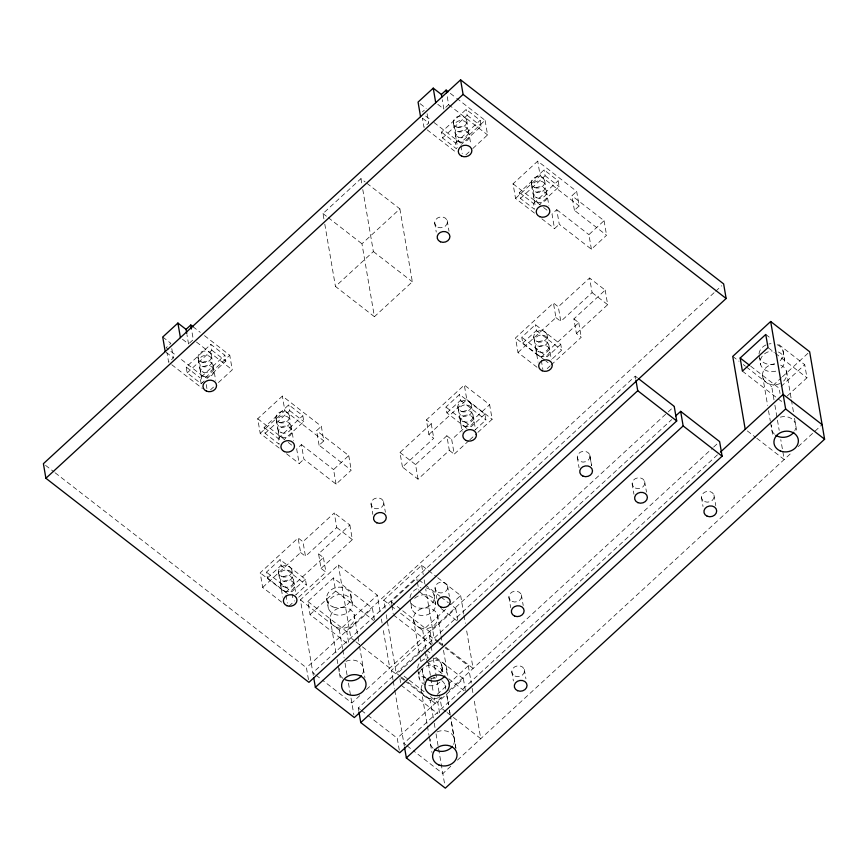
<?xml version="1.0" encoding="UTF-8"?>
<svg xmlns="http://www.w3.org/2000/svg" width="868" height="868" viewBox="0 0 868 868"><rect width="100%" height="100%" fill="white"/><g stroke="black" fill="none" stroke-linecap="round" stroke-linejoin="round"><path stroke-width="0.65" stroke-dasharray="4.34 3.25" d="M422.412 111.907L424.311 110.171M323.894 218.855L322.983 213.561L360.914 178.656L365.124 181.933M171.788 348.643L173.372 357.92L168.631 362.281L167.047 353.005M189.495 343.088L193.282 339.594L191.698 330.317M427.11 113.719L428.705 122.996L423.964 127.368L422.38 118.081M445.772 107.296L448.615 104.681L447.031 95.404M204.164 381.03L201.202 383.754L187.173 372.871L186.175 367.045L210.826 344.357L224.855 355.24L225.854 361.077L205.152 380.13M441.508 132.12L455.537 143.003L456.535 148.84L442.506 137.958L441.508 132.12L466.159 109.444L480.188 120.326L481.187 126.153L461.461 144.305M187.173 372.871L211.825 350.195L210.826 344.357M442.506 137.958L467.158 115.27L466.159 109.444M201.202 383.754L200.204 377.927L224.855 355.24M455.537 143.003L480.188 120.326M204.479 335.645L229.76 355.251L205.108 377.938L179.828 358.321M456.655 98.268L485.093 120.337L460.441 143.014L432.004 120.956M399.888 208.895L412.343 281.785L374.412 316.69L361.956 243.789L399.888 208.895L366.177 182.747M210.555 389.786L213.517 387.074M218.443 382.538L232.255 369.833L229.76 355.251M465.888 154.873L471.801 149.426M472.789 148.526L487.577 134.909L485.093 120.337M374.412 316.69L335.449 286.451L373.37 251.557L362.726 189.267M279.171 448.04L260.205 433.327L257.72 418.745L282.371 396.068L321.344 426.296L323.829 440.879L319.088 445.241L351.236 470.185L336.068 484.138L303.919 459.205L301.424 444.622L296.682 448.984L299.178 463.566L303.919 459.205M534.493 213.116L515.538 198.414L513.042 183.832L537.693 161.144L576.667 191.383L579.162 205.966L574.421 210.327L606.569 235.261L591.401 249.224L559.252 224.28L556.757 209.698L552.015 214.06L554.511 228.642L559.252 224.28M264.111 427.512L278.14 438.394L279.138 444.221L265.109 433.338L264.111 427.512L288.773 404.824L302.802 415.707L303.789 421.544L284.075 439.685M519.444 192.588L533.473 203.47L534.471 209.307L520.442 198.425L519.444 192.588L544.095 169.911L558.124 180.794L559.122 186.62L539.397 204.772M260.205 433.327L284.867 410.651L282.371 396.068M515.538 198.414L540.189 175.727L537.693 161.144M265.109 433.338L289.76 410.651L288.773 404.824M520.442 198.425L545.093 175.737L544.095 169.911M278.14 438.394L302.802 415.707M533.473 203.47L558.124 180.794M319.088 445.241L316.603 430.658L321.344 426.296M574.421 210.327L571.925 195.745L576.667 191.383M336.068 484.138L333.572 469.566L348.752 455.602L316.603 430.658M591.401 249.224L588.905 234.642L604.074 220.689L571.925 195.745M281.677 602.164L262.678 587.419L260.183 572.847L298.115 537.954L302.986 541.73L305.471 556.312L336.762 527.516L334.267 512.945L302.986 541.73M418.04 479.169L415.555 464.597L446.846 435.801L449.331 450.384L418.04 479.169L402.459 467.082L433.75 438.286L428.879 434.51L426.383 419.928L464.315 385.034L489.639 404.683L492.134 419.266L477.541 432.687M536.999 367.24L518.001 352.506L515.516 337.923L553.437 303.03L558.308 306.805L560.804 321.388L592.095 292.603L589.6 278.02L558.308 306.805M287.482 593.549L267.431 577.99L266.433 572.153L280.082 559.6L305.417 579.249L306.415 585.075L295.684 594.949M466.951 428.423L446.901 412.864L445.902 407.027L459.563 394.473L484.886 414.123L485.885 419.949L473.201 431.613M544.92 360.263L522.753 343.077L521.755 337.24L535.415 324.675L560.739 344.325L561.737 350.162L551.006 360.036M402.459 467.082L399.964 452.499L431.255 423.714L426.383 419.928M267.431 577.99L281.08 565.426L280.082 559.6M446.901 412.864L460.55 400.3L459.563 394.473M522.753 343.077L536.413 330.513L535.415 324.675M262.678 587.419L300.599 552.525L298.115 537.954M428.879 434.51L466.8 399.616L464.315 385.034M518.001 352.506L555.932 317.612L553.437 303.03M298.7 597.227L325.934 572.175L321.062 568.399L318.567 553.817L349.858 525.031L334.267 512.945M551.115 365.005L581.256 337.261L576.385 333.486L573.9 318.903L605.191 290.118L589.6 278.02M318.567 553.817L323.439 557.603L285.518 592.497L260.183 572.847M468.796 440.738L454.203 454.159L451.707 439.588L489.639 404.683M573.9 318.903L578.772 322.679L540.84 357.583L515.516 337.923M305.417 579.249L291.756 591.813L266.433 572.153M484.886 414.123L471.237 426.687L445.902 407.027M560.739 344.325L547.09 356.889L521.755 337.24M321.062 568.399L352.354 539.614L349.858 525.031M576.385 333.486L607.676 304.69L605.191 290.118M288.979 606.179L294.816 600.808M469.762 439.848L476.575 433.588M547.22 368.575L550.138 365.895M313.326 675.402L300.415 599.853L338.336 564.96L377.309 595.198L380.477 613.752M346.929 643.199L310.06 614.598L307.825 601.481L333.421 577.925L372.394 608.153L374.412 619.969M310.06 614.598L335.666 591.043L333.421 577.925M342.556 648.646L339.377 630.092L377.309 595.198M308.476 679.687L306.447 667.763L714.679 292.158M715.677 291.247L721.655 285.746M348.589 642.201L346.788 631.709L372.394 608.153M385.099 608.132L383.743 600.179L421.664 565.285L436.409 576.732M637.362 377.775L635.257 376.137L312.871 672.754L314.976 674.382M391.598 604.421L391.153 601.806L416.749 578.251L417.193 580.876M425.884 648.971L422.705 630.418L446.043 608.945M450.915 604.464L460.637 595.524L437.461 577.545M359.797 695.659L351.844 702.982L322.353 680.111M366.426 689.561L667.253 412.777M668.251 411.866L674.219 406.376M432.134 643.839L430.116 632.034L455.722 608.479L449.396 603.575M392.987 679.731L391.403 670.454L429.334 635.56L437.754 642.092M358.723 710.621L358.267 707.973L671.702 419.602M398.813 672.071L424.419 648.515L426.438 660.32M433.316 717.912L430.376 700.682L433.295 698.002M437.179 694.422L468.297 665.789L445.132 647.81M773.985 399.877L771.717 386.629L781.45 377.678M782.415 376.788L809.649 351.735M399.28 750.136L397.24 738.212L442.951 696.158M448.789 690.787L712.661 448.007M713.648 447.085L719.626 441.595M439.577 712.802L437.787 702.299L463.382 678.743L432.839 655.058M781.102 386.434L804.734 364.69L776.296 342.632M717.435 454.843L403.87 743.344L405.974 744.983M787.276 395.927L806.969 377.808L804.734 364.69M450.796 766.249L442.832 773.583L413.342 750.701M457.425 760.162L792.245 452.098M798.213 446.608L822.105 424.626M765.76 334.462L771.023 338.542M450.329 93.375L455.602 97.455M768.006 347.58L774.321 352.484M775.374 353.298L806.969 377.808M467.158 115.27L481.187 126.153M545.093 175.737L559.122 186.62M448.615 104.681L487.577 134.909M540.189 175.727L579.162 205.966M437.765 104.301L443.874 109.042L442.289 99.766M420.101 103.683L426.21 108.424M556.757 209.698L588.905 234.642M750.69 366.188L779.128 388.246L780.028 393.497M425.678 116.052L430.951 120.142M513.042 183.832L542.533 206.714M543.585 207.528L549.911 212.432M732.755 356.39L739.069 361.294M743.279 364.56L745.395 366.198M746.447 367.012L771.717 386.629M422.597 118.265L428.705 122.996M742.4 371.135L777.164 398.097M778.216 398.911L781.374 401.363L780.929 398.738M427.121 129.809L456.611 152.692M541.871 218.834L554.511 228.642M592.095 292.603L607.676 304.69M747.315 430.919L755.746 437.461M756.798 438.275L784.184 459.519L780.788 439.642M555.932 317.612L560.804 321.388M536.413 330.513L561.737 350.162M545.972 361.088L548.088 362.726M373.37 251.557L412.343 281.785M322.983 213.561L327.203 216.826M328.256 217.64L361.956 243.789M466.8 399.616L492.134 419.266M460.55 400.3L485.885 419.949M446.846 435.801L451.707 439.588M449.331 450.384L454.203 454.159M399.964 452.499L415.555 464.597M192.902 326.65L200.269 332.368M211.825 350.195L225.854 361.077M289.76 410.651L303.789 421.544M196.439 342.046L232.255 369.833M284.867 410.651L323.829 440.879M182.432 339.225L188.54 343.956L186.956 334.679M162.739 337.023L170.877 343.337L166.135 347.699L175.618 355.055M301.424 444.622L333.572 469.566M257.72 418.745L284.053 439.175M288.263 442.441L292.473 445.718M186.175 367.045L200.204 377.927M166.244 352.386L173.372 357.92M171.788 364.734L202.331 388.43M286.538 453.758L299.178 463.566M418.853 579.878L424.126 583.969M425.179 584.782L439.924 596.229M440.977 597.043L448.344 602.761M336.762 527.516L352.354 539.614M418.994 591.368L435.844 604.443M441.107 608.533L456.904 620.783M391.153 601.806L401.678 609.976M402.73 610.79L430.116 632.034M438.34 641.452L434.13 638.186L425.743 589.144M439.392 642.266L444.655 646.356M445.707 647.17L473.093 668.414L466.3 628.66M383.743 600.179L390.058 605.083M391.11 605.907L396.372 609.987M400.593 613.253L422.705 630.418M438.807 642.906L444.08 646.996M393.388 614.924L431.309 644.338M300.599 552.525L305.471 556.312M426.524 650.154L431.787 654.233M335.666 591.043L373.576 620.457M426.655 661.633L442.452 673.894M448.778 678.798L464.575 691.058M281.08 565.426L306.415 585.075M307.825 601.481L346.788 631.709M404.076 676.15L408.296 679.427M409.349 680.241L424.094 691.677M430.409 696.581L437.787 702.299M355.012 641.126L350.802 637.861L338.336 564.96M356.064 641.94L361.327 646.031M362.39 646.844L389.765 668.089L382.972 628.323M400.408 676.346L396.199 673.08L387.367 621.39M401.461 677.159L406.734 681.25M407.786 682.064L435.172 703.308L434.26 698.013M446.011 711.717L441.79 708.451L439.523 695.192M447.063 712.541L452.326 716.621M453.378 717.435L480.764 738.679L473.961 698.924M300.415 599.853L339.377 630.092M391.403 670.454L396.676 674.534M400.886 677.81L404.043 680.252M405.096 681.076L430.376 700.682M401.059 685.188L437.917 713.789M45.537 465.346L54.098 471.986M55.161 472.821L306.447 667.763M316.028 675.206L321.301 679.286M358.267 707.973L360.383 709.612M361.435 710.425L366.697 714.516M367.75 715.33L397.24 738.212M407.027 745.796L412.289 749.887M782.969 350.661L784.683 360.611M786.462 371.07L791.182 398.662M791.399 399.942L793.428 411.779M794.535 418.311L797.03 432.839M774.896 405.182L779.193 430.365M759.175 356.021L760.672 364.744M762.451 375.215L767.627 405.421M768.505 410.64L770.317 421.175M770.524 422.445L773.019 436.984M713.952 494.977L715.774 505.643M701.42 497.136L703.015 506.478M635.257 376.137L635.712 378.795M604.074 220.689L606.569 235.261M644.653 481.414L646.486 492.08M632.121 483.574L633.944 494.239M578.772 322.679L581.256 337.261M544.583 180.425L545.581 186.273A6.825 5.74 -9.7 0 1 535.469 191.882A6.825 5.74 -9.7 0 1 535.306 181.911A6.825 5.74 -9.7 0 1 545.581 186.273M546.319 190.634L548.88 205.607M590.012 456.297A6.412 5.392 -9.7 0 1 580.508 461.57A6.412 5.392 -9.7 0 1 580.356 452.195A6.412 5.392 -9.7 0 1 590.012 456.297L591.596 465.574M589.773 454.908L591.585 465.519M531.238 182.725L532.247 188.573M532.985 192.935L535.35 206.736M577.242 457.078L579.065 467.743M547.046 334.527L548.044 340.375A6.825 5.74 -9.7 0 1 537.932 345.974A6.825 5.74 -9.7 0 1 537.769 336.003A6.825 5.74 -9.7 0 1 548.044 340.375M548.793 344.726L551.375 359.851M541.296 360.231L542.88 369.508M533.701 336.827L534.71 342.676M535.447 347.026L538.041 362.151M466.637 119.958L467.646 125.817A6.825 5.74 -9.7 0 1 457.523 131.415A6.825 5.74 -9.7 0 1 457.371 121.444A6.825 5.74 -9.7 0 1 467.646 125.817M468.384 130.167L470.749 143.969M460.886 145.672L462.253 153.614M453.302 122.258L454.3 128.117M455.049 132.468L457.631 147.593M521.397 594.819L523.22 605.484M524.315 669.445L525.921 678.787M447.194 220.559L449.016 231.224M508.854 596.978L510.677 607.643M471.194 404.314L472.192 410.163A6.825 5.74 -9.7 0 1 462.08 415.772A6.825 5.74 -9.7 0 1 461.917 405.801A6.825 5.74 -9.7 0 1 472.192 410.163M472.93 414.524L475.523 429.649M511.784 671.615L513.379 680.957M434.662 222.729L436.257 232.06M457.848 406.615L458.857 412.463M459.595 416.824L462.188 431.949M460.637 595.524L463.805 614.077M464.033 615.401L465.389 623.354M431.255 423.714L433.75 438.286M468.297 665.789L471.248 683.018M472.149 688.324L473.06 693.619M455.722 608.479L457.74 620.295M447.552 585.77L449.374 596.435M463.382 678.743L465.4 690.559M435.009 587.929L436.832 598.595M433.957 594.45L435.671 604.399M437.45 614.87L440.825 634.573M441.042 635.853L442.615 645.076M443.505 650.295L447.79 675.304M360.914 178.656L361.826 183.962M442.083 667.384L443.125 673.449M446.694 694.346L448.496 704.849L446.684 694.313M449.385 710.1L450.286 715.34L449.374 710.067M455.906 748.227L450.514 716.653L455.906 748.216M441.628 664.725L442.875 672.016A12.282 10.329 -9.7 0 0 423.107 667.948M445.121 685.134L445.794 689.073M421.664 565.285L423.248 574.562M424.159 579.867L424.843 583.838M429.334 635.56L430.919 644.837M431.146 646.161L432.275 652.79M433.186 658.085L439.306 693.868M417.421 582.189L418.767 590.056M426.785 654.277L427.468 658.248M428.369 663.553L433.36 692.707M434.228 723.218L435.128 728.512M436.04 733.818L444.644 784.184M410.163 599.81L411.66 608.544M413.439 619.003L419.732 655.774M419.949 657.054L421.078 663.651M421.967 668.87L424.235 682.096M417.823 670.074L419.331 678.809M421.11 689.268L427.175 724.737M427.392 726.017L428.955 735.196M429.183 736.509L431.895 752.361M383.548 501.574L385.381 512.239M391.826 605.734L393.171 613.611M324.795 224.161L335.449 286.451M371.016 503.733L372.839 514.399M399.931 678.635L400.604 682.563M386.227 614.761L387.139 620.067M393.215 681.055L394.582 689.008M394.799 690.331L404.314 746.003M381.388 619.047L382.061 623.029M348.752 455.602L351.236 470.185M350.639 594.124L352.343 604.074A12.282 10.329 -9.7 0 1 334.137 614.164A12.282 10.329 -9.7 0 1 333.844 596.207A12.282 10.329 -9.7 0 1 352.343 604.074M354.122 614.533L357.724 635.56M357.941 636.841L359.298 644.75M359.504 646.031L364.918 677.637M342.784 649.969L344.14 657.922M345.041 663.228L347.081 675.152M348.448 683.105L353.884 714.917M323.439 557.603L325.934 572.175M326.628 598.269L328.332 608.218M330.111 618.678L336.187 654.136M337.066 659.355L337.977 664.638M338.195 665.919L340.679 680.447M289.25 415.349L290.248 421.197A6.825 5.74 -9.7 0 1 280.136 426.796A6.825 5.74 -9.7 0 1 279.973 416.824A6.825 5.74 -9.7 0 1 290.248 421.197M290.997 425.548L293.579 440.684M275.916 417.649L276.914 423.497M277.651 427.848L280.017 441.649M291.713 569.441L292.722 575.289A6.825 5.74 -9.7 0 1 282.599 580.898A6.825 5.74 -9.7 0 1 282.447 570.927A6.825 5.74 -9.7 0 1 292.722 575.289M293.46 579.65L296.053 594.775M292.158 594.146L292.755 597.64M285.963 595.144L287.33 603.097M278.378 571.741L279.377 577.589M280.125 581.951L282.708 597.075M211.315 354.882L212.313 360.73A6.825 5.74 -9.7 0 1 202.201 366.329A6.825 5.74 -9.7 0 1 202.038 356.357A6.825 5.74 -9.7 0 1 212.313 360.73M213.061 365.081L215.644 380.217M206.237 384.557L206.92 388.538M197.969 357.182L198.978 363.03M199.716 367.381L202.309 382.517M345.996 661.34A12.282 10.329 -9.7 0 1 359.851 662.566A12.282 10.329 -9.7 0 1 362.477 674.132M342.784 678.277A12.282 10.329 -9.7 0 1 339.464 668.458M436.995 731.941A12.282 10.329 -9.7 0 1 451.219 733.471A12.282 10.329 -9.7 0 1 452.988 745.558M433.045 748.249A12.282 10.329 -9.7 0 1 430.452 739.048M780.332 417.139A12.282 10.329 -9.7 0 1 792.929 419.732A12.282 10.329 -9.7 0 1 794.817 430.669M774.397 434.184A12.282 10.329 -9.7 0 1 771.804 424.994M780.658 365.124A12.282 10.329 -9.7 0 1 780.95 383.07M780.006 383.548A12.282 10.329 -9.7 0 1 762.777 377.439A12.282 10.329 -9.7 0 1 774.527 364.115M778.422 352.007A12.282 10.329 -9.7 0 1 781.211 368.151M775.775 371.168A12.282 10.329 -9.7 0 1 760.335 363.442A12.282 10.329 -9.7 0 1 772.281 350.987M777.175 344.715A12.282 10.329 -9.7 0 1 779.963 360.86M774.527 363.876A12.282 10.329 -9.7 0 1 759.76 358.3M759.001 353.894A12.282 10.329 -9.7 0 1 767.876 344.249M768.907 343.988A12.282 10.329 -9.7 0 1 771.034 343.695M438.666 697.612A12.282 10.329 -9.7 0 1 423.421 695.084A12.282 10.329 -9.7 0 1 424.571 681.727M431.049 678.45A12.282 10.329 -9.7 0 1 438.362 678.83M441.877 680.675A12.282 10.329 -9.7 0 1 445.577 687.792M439.87 682.215A12.282 10.329 -9.7 0 1 423.779 684.082A12.282 10.329 -9.7 0 1 420.427 670.866M420.98 670.074A12.282 10.329 -9.7 0 1 422.336 668.61M433.881 658.128A12.282 10.329 -9.7 0 1 440.532 672.657M435.172 677.192A12.282 10.329 -9.7 0 1 433.175 677.941M425.83 678.114A12.282 10.329 -9.7 0 1 418.409 672.364M417.649 667.959A12.282 10.329 -9.7 0 1 428.629 657.857M428.391 662.143A12.282 10.329 -9.7 0 1 442.788 662.61A12.282 10.329 -9.7 0 1 445.805 674.458M425.385 677.973A12.282 10.329 -9.7 0 1 422.792 668.783M414.665 598.334A12.282 10.329 -9.7 0 1 434.738 600.623A12.282 10.329 -9.7 0 1 423.237 615.52A12.282 10.329 -9.7 0 1 412.278 601.437M426.21 587.864A12.282 10.329 -9.7 0 1 430.951 604.66A12.282 10.329 -9.7 0 1 410.748 602.088M409.989 597.694A12.282 10.329 -9.7 0 1 420.958 587.593M438.275 592.421A6.412 5.392 -9.7 0 0 447.79 587.159A6.412 5.392 -9.7 0 0 438.134 583.057A6.412 5.392 -9.7 0 0 438.275 592.421M336.372 627.282A12.282 10.329 -9.7 0 0 354.589 617.191A12.282 10.329 -9.7 0 0 336.09 609.336A12.282 10.329 -9.7 0 0 336.372 627.282M332.889 606.873A12.282 10.329 -9.7 0 0 351.095 596.783A12.282 10.329 -9.7 0 0 332.596 588.927A12.282 10.329 -9.7 0 0 332.889 606.873M537.216 202.081A6.825 5.74 -9.7 0 0 547.328 196.483A6.825 5.74 -9.7 0 0 537.053 192.121A6.825 5.74 -9.7 0 0 537.216 202.081M459.27 141.625A6.825 5.74 -9.7 0 0 469.393 136.016A6.825 5.74 -9.7 0 0 459.118 131.654A6.825 5.74 -9.7 0 0 459.27 141.625M203.947 376.538A6.825 5.74 -9.7 0 0 214.06 370.94A6.825 5.74 -9.7 0 0 203.785 366.567A6.825 5.74 -9.7 0 0 203.947 376.538M539.679 356.184A6.825 5.74 -9.7 0 0 549.791 350.574A6.825 5.74 -9.7 0 0 539.516 346.213A6.825 5.74 -9.7 0 0 539.679 356.184M463.827 425.971A6.825 5.74 -9.7 0 0 473.939 420.372A6.825 5.74 -9.7 0 0 463.664 416A6.825 5.74 -9.7 0 0 463.827 425.971M281.883 437.005A6.825 5.74 -9.7 0 0 291.995 431.396A6.825 5.74 -9.7 0 0 281.72 427.034A6.825 5.74 -9.7 0 0 281.883 437.005M284.346 591.097A6.825 5.74 -9.7 0 0 294.458 585.499A6.825 5.74 -9.7 0 0 284.183 581.126A6.825 5.74 -9.7 0 0 284.346 591.097M374.282 508.225A6.412 5.392 -9.7 0 0 383.797 502.963A6.412 5.392 -9.7 0 0 374.13 498.85A6.412 5.392 -9.7 0 0 374.282 508.225M437.928 227.221A6.412 5.392 -9.7 0 0 447.432 221.948A6.412 5.392 -9.7 0 0 437.776 217.846A6.412 5.392 -9.7 0 0 437.928 227.221M463.078 421.598A6.825 5.74 -9.7 0 0 473.19 416A6.825 5.74 -9.7 0 0 462.915 411.627A6.825 5.74 -9.7 0 0 463.078 421.598M461.331 411.389A6.825 5.74 -9.7 0 0 471.443 405.79A6.825 5.74 -9.7 0 0 461.168 401.428A6.825 5.74 -9.7 0 0 461.331 411.389M458.521 137.242A6.825 5.74 -9.7 0 0 468.644 131.643A6.825 5.74 -9.7 0 0 458.369 127.281A6.825 5.74 -9.7 0 0 458.521 137.242M456.785 127.043A6.825 5.74 -9.7 0 0 466.897 121.433A6.825 5.74 -9.7 0 0 456.622 117.072A6.825 5.74 -9.7 0 0 456.785 127.043M538.93 351.811A6.825 5.74 -9.7 0 0 549.043 346.202A6.825 5.74 -9.7 0 0 538.768 341.84A6.825 5.74 -9.7 0 0 538.93 351.811M537.183 341.601A6.825 5.74 -9.7 0 0 547.296 336.003A6.825 5.74 -9.7 0 0 537.021 331.63A6.825 5.74 -9.7 0 0 537.183 341.601M281.134 432.633A6.825 5.74 -9.7 0 0 291.247 427.023A6.825 5.74 -9.7 0 0 280.972 422.662A6.825 5.74 -9.7 0 0 281.134 432.633M279.387 422.423A6.825 5.74 -9.7 0 0 289.511 416.824A6.825 5.74 -9.7 0 0 279.236 412.452A6.825 5.74 -9.7 0 0 279.387 422.423M536.467 197.709A6.825 5.74 -9.7 0 0 546.58 192.11A6.825 5.74 -9.7 0 0 536.305 187.738A6.825 5.74 -9.7 0 0 536.467 197.709M534.721 187.51A6.825 5.74 -9.7 0 0 544.833 181.9A6.825 5.74 -9.7 0 0 534.558 177.539A6.825 5.74 -9.7 0 0 534.721 187.51M283.597 586.725A6.825 5.74 -9.7 0 0 293.72 581.126A6.825 5.74 -9.7 0 0 283.445 576.753A6.825 5.74 -9.7 0 0 283.597 586.725M281.85 576.526A6.825 5.74 -9.7 0 0 291.974 570.916A6.825 5.74 -9.7 0 0 281.699 566.554A6.825 5.74 -9.7 0 0 281.85 576.526M203.199 372.166A6.825 5.74 -9.7 0 0 213.311 366.556A6.825 5.74 -9.7 0 0 203.036 362.195A6.825 5.74 -9.7 0 0 203.199 372.166M201.452 361.956A6.825 5.74 -9.7 0 0 211.564 356.357A6.825 5.74 -9.7 0 0 201.289 351.985A6.825 5.74 -9.7 0 0 201.452 361.956M515.049 676.107A6.412 5.392 -9.7 0 0 524.554 670.834A6.412 5.392 -9.7 0 0 514.898 666.732A6.412 5.392 -9.7 0 0 515.049 676.107M704.686 501.628A6.412 5.392 -9.7 0 0 714.19 496.355A6.412 5.392 -9.7 0 0 704.534 492.254A6.412 5.392 -9.7 0 0 704.686 501.628M512.12 601.47A6.412 5.392 -9.7 0 0 521.635 596.207A6.412 5.392 -9.7 0 0 511.968 592.106A6.412 5.392 -9.7 0 0 512.12 601.47M635.387 488.066A6.412 5.392 -9.7 0 0 644.891 482.792A6.412 5.392 -9.7 0 0 635.235 478.691A6.412 5.392 -9.7 0 0 635.387 488.066M419.7 627.607A12.282 10.329 -9.7 0 0 437.906 617.517A12.282 10.329 -9.7 0 0 419.418 609.661A12.282 10.329 -9.7 0 0 419.7 627.607"/><path stroke-width="1.3" d="M186.728 333.355L186.056 329.384L177.907 323.059L162.739 337.023L165.224 351.605M441.834 97.118L441.378 94.46L433.24 88.145L418.061 102.098L420.557 116.681M186.056 329.384L190.797 325.023L192.902 326.65M441.378 94.46L446.119 90.098L448.224 91.737M460.604 79.845L43.4 463.686L45.895 478.268L308.932 682.346L726.136 298.494L723.641 283.912L460.604 79.845L463.089 94.417L726.136 298.494M45.895 478.268L463.089 94.417M638.414 378.589L674.219 406.376L676.715 420.958L354.328 717.565L315.366 687.337L637.741 390.719L635.929 380.119M404.542 747.326L406.354 757.927L445.327 788.155L824.6 439.208L809.649 351.735L770.675 321.496L732.755 356.39L745.211 429.291M675.684 415.946L680.653 411.367L719.626 441.595L722.111 456.177L399.736 752.784L360.762 722.556L358.951 711.955M740.165 358.007L765.76 334.462L768.006 347.58L742.4 371.135L740.165 358.007L749.637 365.363M360.762 722.556L683.149 425.938L680.653 411.367M720.429 452.098L783.142 394.397L822.105 424.626M406.354 757.927L785.627 408.969L770.675 321.496M785.627 408.969L824.6 439.208M637.741 390.719L676.715 420.958M683.149 425.938L722.111 456.177M446.119 90.098L446.575 92.757M433.24 88.145L435.725 102.728M313.782 678.049L315.366 687.337M190.797 325.023L191.47 328.994M177.907 323.059L180.403 337.641M361.435 675.76A12.282 10.329 -9.7 0 1 345.345 679.763M452.434 746.35A12.282 10.329 -9.7 0 1 434.575 749.431M793.775 432.286A12.282 10.329 -9.7 0 1 775.916 435.367M444.763 676.085A12.282 10.329 -9.7 0 1 426.904 679.156M347.84 694.346A12.282 10.329 -9.7 0 0 366.046 684.255A12.282 10.329 -9.7 0 0 347.547 676.4A12.282 10.329 -9.7 0 0 347.84 694.346M583.003 476.141A6.412 5.392 -9.7 0 0 592.508 470.879A6.412 5.392 -9.7 0 0 582.851 466.778A6.412 5.392 -9.7 0 0 583.003 476.141M440.77 607.003A6.412 5.392 -9.7 0 0 450.275 601.741A6.412 5.392 -9.7 0 0 440.618 597.629A6.412 5.392 -9.7 0 0 440.77 607.003M466.311 440.553A6.825 5.74 -9.7 0 0 476.434 434.944A6.825 5.74 -9.7 0 0 466.159 430.582A6.825 5.74 -9.7 0 0 466.311 440.553M542.164 370.766A6.825 5.74 -9.7 0 0 552.287 365.157A6.825 5.74 -9.7 0 0 542.012 360.795A6.825 5.74 -9.7 0 0 542.164 370.766M539.701 216.664A6.825 5.74 -9.7 0 0 549.813 211.065A6.825 5.74 -9.7 0 0 539.549 206.692A6.825 5.74 -9.7 0 0 539.701 216.664M461.765 156.197A6.825 5.74 -9.7 0 0 471.877 150.598A6.825 5.74 -9.7 0 0 461.602 146.225A6.825 5.74 -9.7 0 0 461.765 156.197M286.841 605.68A6.825 5.74 -9.7 0 0 296.954 600.07A6.825 5.74 -9.7 0 0 286.679 595.708A6.825 5.74 -9.7 0 0 286.841 605.68M284.379 451.588A6.825 5.74 -9.7 0 0 294.491 445.978A6.825 5.74 -9.7 0 0 284.216 441.617A6.825 5.74 -9.7 0 0 284.379 451.588M206.432 391.121A6.825 5.74 -9.7 0 0 216.555 385.511A6.825 5.74 -9.7 0 0 206.28 381.15A6.825 5.74 -9.7 0 0 206.432 391.121M376.777 522.807A6.412 5.392 -9.7 0 0 386.282 517.534A6.412 5.392 -9.7 0 0 376.625 513.433A6.412 5.392 -9.7 0 0 376.777 522.807M440.423 241.792A6.412 5.392 -9.7 0 0 449.928 236.53A6.412 5.392 -9.7 0 0 440.271 232.429A6.412 5.392 -9.7 0 0 440.423 241.792M438.828 764.936A12.282 10.329 -9.7 0 0 457.045 754.856A12.282 10.329 -9.7 0 0 438.546 746.99A12.282 10.329 -9.7 0 0 438.828 764.936M780.18 450.883A12.282 10.329 -9.7 0 0 798.386 440.792A12.282 10.329 -9.7 0 0 779.887 432.937A12.282 10.329 -9.7 0 0 780.18 450.883M707.181 516.21A6.412 5.392 -9.7 0 0 716.686 510.937A6.412 5.392 -9.7 0 0 707.029 506.836A6.412 5.392 -9.7 0 0 707.181 516.21M517.545 690.678A6.412 5.392 -9.7 0 0 527.05 685.416A6.412 5.392 -9.7 0 0 517.393 681.315A6.412 5.392 -9.7 0 0 517.545 690.678M431.168 694.671A12.282 10.329 -9.7 0 0 449.374 684.581A12.282 10.329 -9.7 0 0 430.875 676.725A12.282 10.329 -9.7 0 0 431.168 694.671M637.882 502.648A6.412 5.392 -9.7 0 0 647.387 497.375A6.412 5.392 -9.7 0 0 637.73 493.274A6.412 5.392 -9.7 0 0 637.882 502.648M514.615 616.052A6.412 5.392 -9.7 0 0 524.12 610.79A6.412 5.392 -9.7 0 0 514.464 606.678A6.412 5.392 -9.7 0 0 514.615 616.052"/></g></svg>
